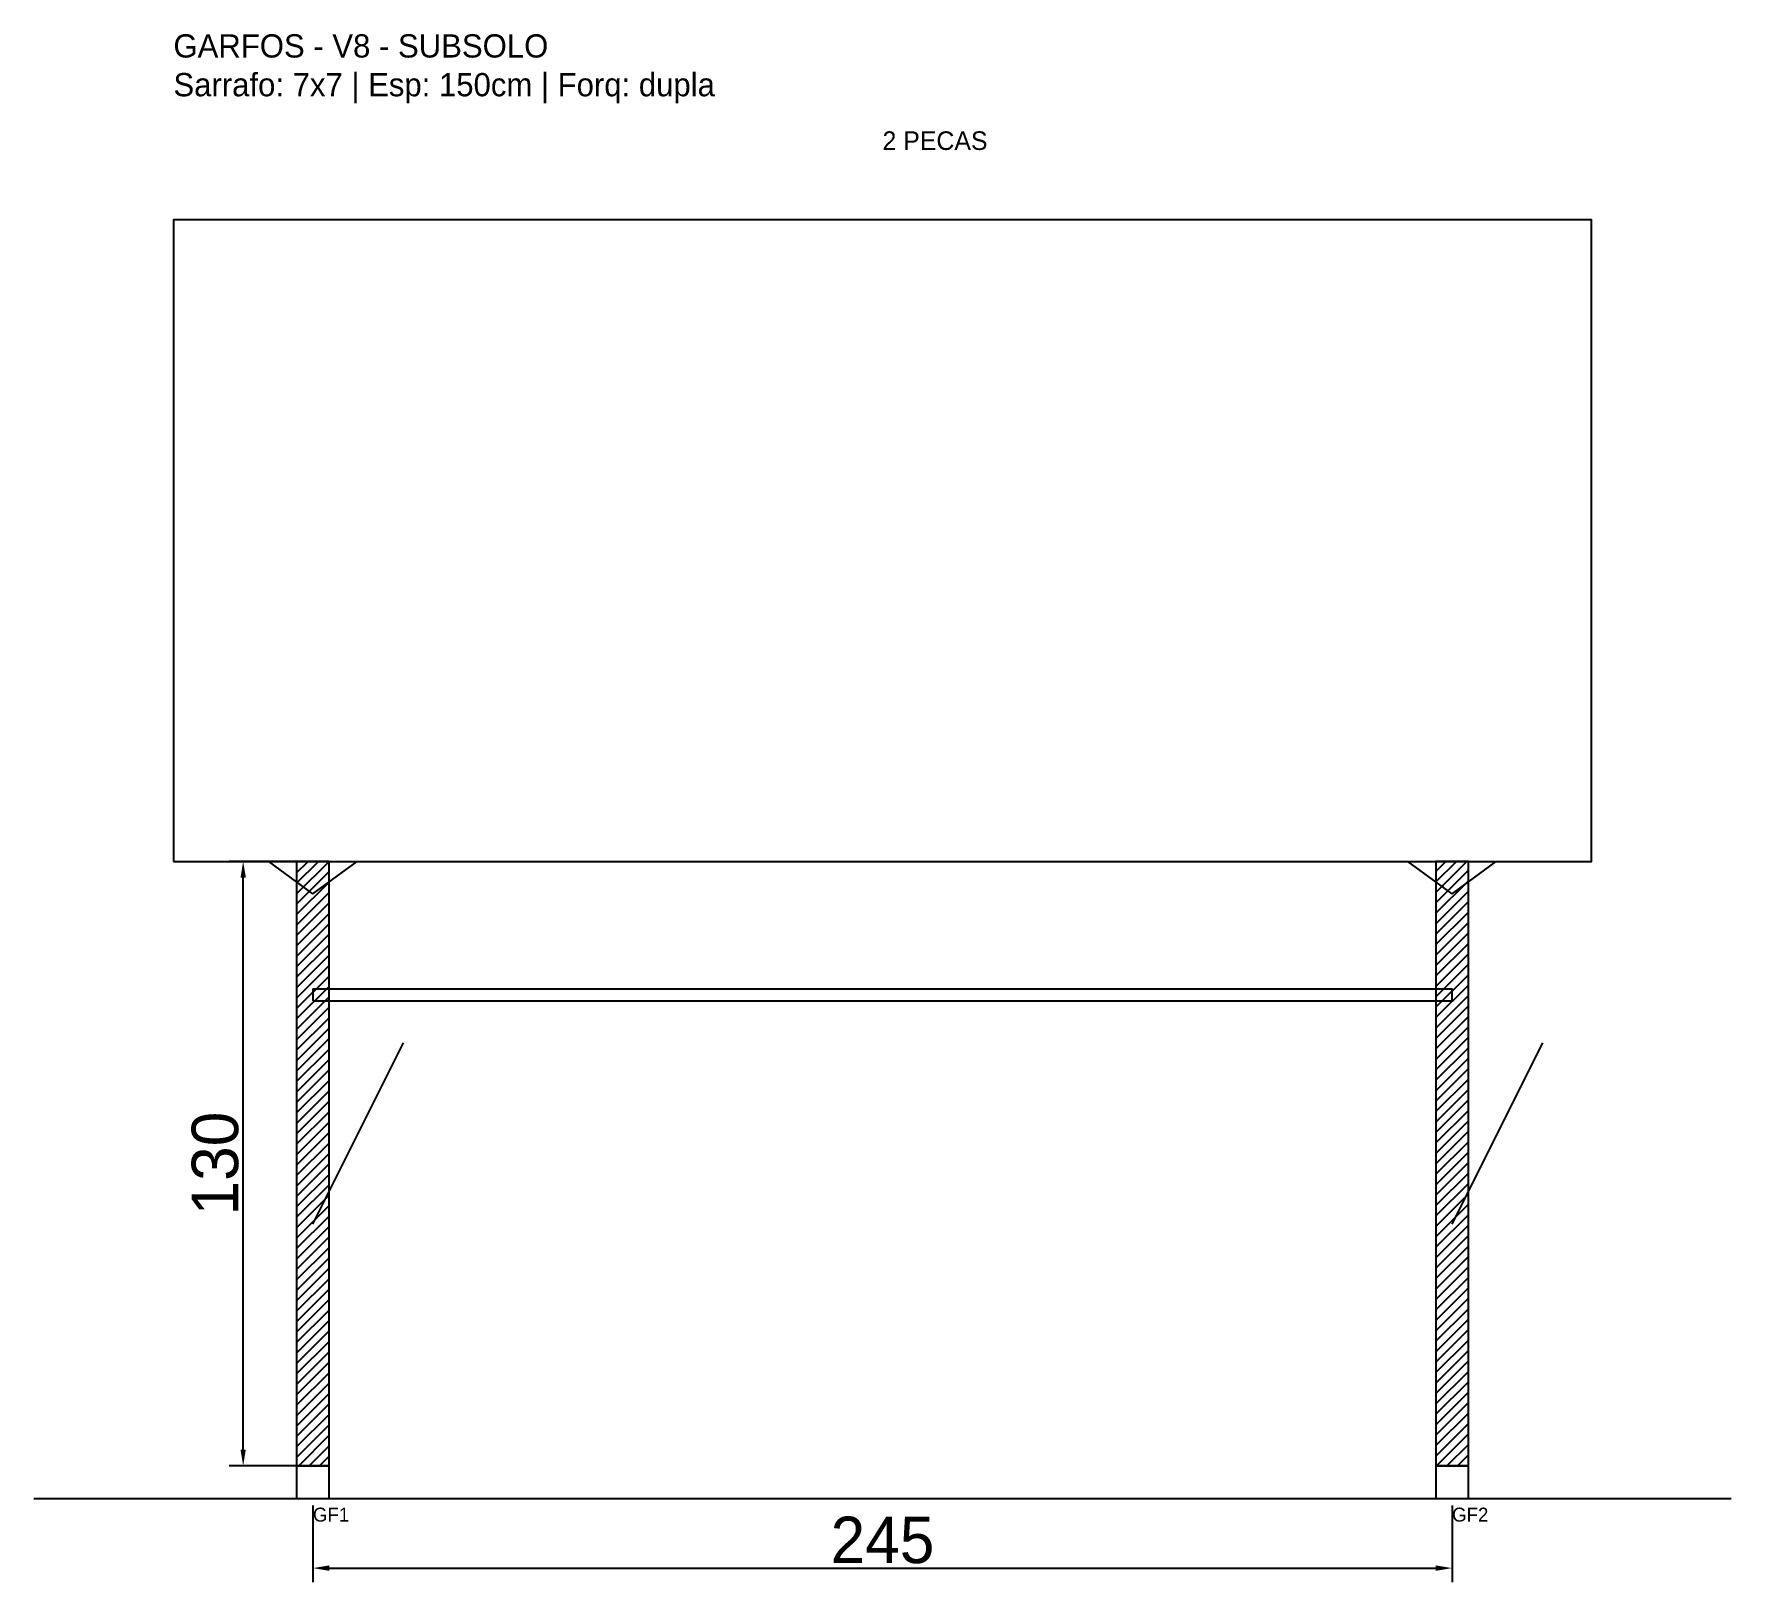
# Model space of a CAD drawing. Header units: metres. Extents: x -30 to 335, y -25 to 308.
import ezdxf

# ---------------------------------------------------------------- set-up
doc = ezdxf.new("R2010")
doc.units = ezdxf.units.M
for name, color, linetype in [('BARRA_ANCORAGEM', 1, 'Continuous'), ('COTA', 241, 'Continuous'), ('GARFOS OK', 3, 'Continuous'), ('NOME DA VIGA', 6, 'Continuous'), ('SARR_7x7', 40, 'Continuous'), ('TIRAS REESCORAMENTO', 252, 'Continuous'), ('VIGAS', 3, 'Continuous')]:
    doc.layers.add(name, color=color, linetype=linetype)
doc.dimstyles.new('EZ DXF', dxfattribs={"dimtxt": 10, "dimasz": 3.5, "dimexe": 3, "dimexo": 1.5, "dimgap": 1, "dimtad": 1, "dimdec": 1, "dimdsep": 46, "dimcen": 2.5, "dimazin": 3, "dimtfac": 1, "dimtmove": 0, "dimatfit": 3})

msp = doc.modelspace()

# ---------------------------------------------------------------- hatches: boundary and pattern name
at = {"layer": 'COTA'}
h = msp.add_hatch(dxfattribs=at)
h.set_pattern_fill('ANSI31', scale=0.5)
h.paths.add_polyline_path([(26.5, 0), (33.5, 0), (33.5, 130), (26.5, 130)])
h = msp.add_hatch(dxfattribs=at)
h.set_pattern_fill('ANSI31', scale=0.5)
h.paths.add_polyline_path([(271.5, 0), (278.5, 0), (278.5, 130), (271.5, 130)])

# ---------------------------------------------------------------- linework, layer by layer
at = {"layer": 'BARRA_ANCORAGEM'}
for p, q in [((30, 52), (49.5, 91)), ((275, 52), (294.5, 91))]:
    msp.add_line(p, q, dxfattribs=at)
at = {"layer": 'GARFOS OK'}
for p, q in [((30, 123), (20.5, 130)), ((20.5, 130), (39.5, 130)), ((30, 123), (39.5, 130)), ((275, 123), (265.5, 130)), ((265.5, 130), (284.5, 130)), ((275, 123), (284.5, 130))]:
    msp.add_line(p, q, dxfattribs=at)
at = {"layer": 'GARFOS OK', "linetype": 'CONTINUOUS'}
msp.add_line((-30, -7), (335, -7), dxfattribs=at)
at = {"layer": 'GARFOS OK'}
for points in [[(26.5, 0), (33.5, 0), (33.5, 130), (26.5, 130), (26.5, 0)], [(271.5, 0), (278.5, 0), (278.5, 130), (271.5, 130), (271.5, 0)]]:
    msp.add_lwpolyline(points, dxfattribs=at)
at = {"layer": 'SARR_7x7'}
for points in [[(26.5, -7), (33.5, -7), (33.5, 0), (26.5, 0), (26.5, -7)], [(271.5, -7), (278.5, -7), (278.5, 0), (271.5, 0), (271.5, -7)]]:
    msp.add_lwpolyline(points, dxfattribs=at)
at = {"layer": 'TIRAS REESCORAMENTO'}
msp.add_lwpolyline([(30, 100), (275, 100), (275, 102.5), (30, 102.5), (30, 100)], dxfattribs=at)
at = {"layer": 'VIGAS'}
msp.add_lwpolyline([(0, 130), (305, 130), (305, 268), (0, 268), (0, 130)], dxfattribs=at)

# ---------------------------------------------------------------- texts
at = {"layer": 'NOME DA VIGA'}
for s, height, p in [('2 PECAS', 4, (152.5, 283)), ('GF1', 3, (30, -12)), ('GF2', 3, (275, -12))]:
    msp.add_text(s, height=height, dxfattribs=at).set_placement(p)
at = {"layer": 'NOME DA VIGA', "insert": (0, 293), "char_height": 5, "attachment_point": 7}
msp.add_mtext('GARFOS - V8 - SUBSOLO\\PSarrafo: 7x7 | Esp: 150cm | Forq: dupla', dxfattribs=at)

# ---------------------------------------------------------------- dimensions: what is measured, and where the dimension line sits
at = {"layer": 'COTA'}
msp.add_linear_dim(base=(15, 0), p1=(30, 0), p2=(30, 130), angle=90, dimstyle='EZ DXF', dxfattribs=at).render()
msp.add_linear_dim(base=(30, -22), p1=(30, -7), p2=(275, -7), dimstyle='EZ DXF', dxfattribs=at).render()

doc.saveas('drawing.dxf')
